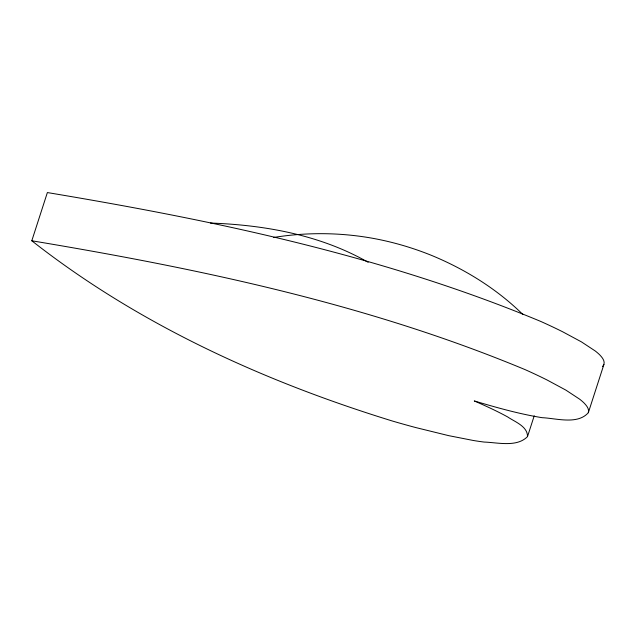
<?xml version="1.0" encoding="UTF-8"?>
<svg xmlns="http://www.w3.org/2000/svg" width="636" height="636" viewBox="0 0 636 636"><rect width="100%" height="100%" fill="white"/><g stroke="black" fill="none" stroke-linecap="round" stroke-linejoin="round"><path stroke-width="0.95" d="M527.506 436.606C527.649 426.279 514.914 421.899 507.576 416.89C496.78 410.975 485.562 405.855 474.281 400.942C496.605 407.573 519.095 413.949 542.111 417.685C556.277 418.273 577.528 424.999 588.332 412.692L603.914 364.476C605.059 360.787 602.165 357.424 599.796 354.952A125.618 21.163 17.9 0 0 595.177 350.937L581.447 341.89L562.773 331.841A182.922 30.822 17.9 0 0 540.664 321.395C383.238 255.823 215.032 220.525 47.374 192.557L31.8 240.774C138.251 324.384 263.805 381.449 392.603 421.088A183.2 30.87 17.9 0 0 415.531 427.503L448.666 435.644L473.248 440.47A125.618 21.163 17.9 0 0 484.123 442.06C497.845 442.513 516.822 447.505 527.506 436.606L534.224 415.809M588.332 412.692C589.485 409.012 586.591 405.649 584.222 403.168A125.618 21.163 17.9 0 0 579.603 399.154L565.873 390.114L547.198 380.058A182.922 30.822 17.9 0 0 525.09 369.619C367.664 304.048 199.458 268.742 31.8 240.774M603.914 364.476L602.523 366.59M273.504 237.49C306.457 232.124 340.26 232.426 373.109 238.365A310.145 299.81 69.8 0 1 432.019 255.593C465.576 269.513 497.026 289.094 522.991 314.613M210.492 223.045C264.862 225.025 320.472 234.962 368.18 262.31"/></g></svg>
